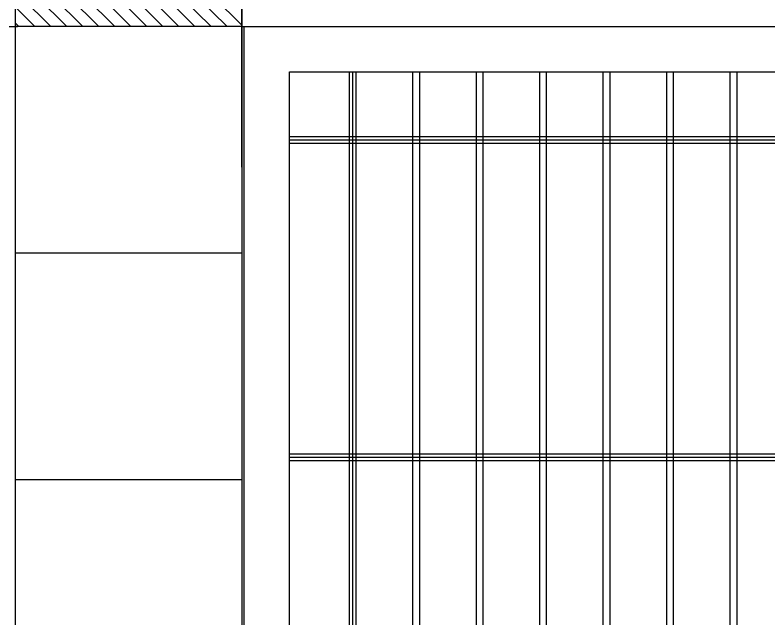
# Model space of a CAD drawing. Extents: x -24232 to 27340, y -23039 to 23489.
# Drawn here: x -13637 to -11975, y -20496 to -19164 of the extents above; entities that cross this region are included whole.
import ezdxf

# ---------------------------------------------------------------- set-up
doc = ezdxf.new("R2010")
doc.units = 0
doc.header["$LTSCALE"] = 10
for name, color, linetype in [('0-HATCH', 8, 'CONTINUOUS'), ('1', 1, 'CONTINUOUS'), ('11', 11, 'CONTINUOUS'), ('3', 3, 'CONTINUOUS')]:
    doc.layers.add(name, color=color, linetype=linetype)

msp = doc.modelspace()

# ---------------------------------------------------------------- hatches: boundary and pattern name
at = {"layer": '0-HATCH'}
h = msp.add_hatch(dxfattribs=at)
h.set_pattern_fill('ANSI31', color=11, scale=200, style=0)
h.set_pattern_definition([(135, (-13605.299, -1359.333), (17.67767, 17.67767), [])])
h.paths.add_polyline_path([(-13137.4, -19189.6), (-13637.4, -19189.6), (-13637.4, -18689.6), (-13137.4, -18689.6)])
h.paths.add_polyline_path([(-14637.4, -19189.6), (-14637.4, -18689.6), (-14137.4, -18689.6), (-14137.4, -19189.6)])
h.paths.add_polyline_path([(-13137.4, -22189.6), (-13637.4, -22189.6), (-13637.4, -21189.6), (-13137.4, -21189.6)])
h.paths.add_polyline_path([(-14137.4, -22189.6), (-14637.4, -22189.6), (-14637.4, -21189.6), (-14137.4, -21189.6)])
h.paths.add_polyline_path([(-16137.4, -22189.6), (-16637.4, -22189.6), (-16637.4, -21189.6), (-16137.4, -21189.6)])

# ---------------------------------------------------------------- linework, layer by layer
at = {"layer": '1'}
for p, q in [((-13137.4, -19189.6), (-13637.4, -19189.6)), ((-12892.4, -22139.6), (-12892.4, -19289.6)), ((-13032.4, -19439.6), (-11512.4, -19439.6)), ((-13137.4, -19689.6), (-13637.4, -19689.6)), ((-13032.4, -20139.6), (-11512.4, -20139.6)), ((-13137.4, -20189.6), (-13637.4, -20189.6))]:
    msp.add_line(p, q, dxfattribs=at)
at = {"layer": '11'}
for p, q in [((-12899.9, -22139.6), (-12899.9, -19289.6)), ((-12884.9, -22139.6), (-12884.9, -19289.6)), ((-12759.9, -22139.6), (-12759.9, -19289.6)), ((-12744.9, -22139.6), (-12744.9, -19289.6)), ((-12619.9, -22139.6), (-12619.9, -19289.6)), ((-12604.9, -22139.6), (-12604.9, -19289.6)), ((-12479.9, -22139.6), (-12479.9, -19289.6)), ((-12464.9, -22139.6), (-12464.9, -19289.6)), ((-12339.9, -22139.6), (-12339.9, -19289.6)), ((-12324.9, -22139.6), (-12324.9, -19289.6)), ((-12199.9, -22139.6), (-12199.9, -19289.6)), ((-12184.9, -22139.6), (-12184.9, -19289.6)), ((-12059.9, -22139.6), (-12059.9, -19289.6)), ((-12044.9, -22139.6), (-12044.9, -19289.6)), ((-13032.4, -19432.1), (-11512.4, -19432.1)), ((-13032.4, -19447.1), (-11512.4, -19447.1)), ((-13032.4, -20132.1), (-11512.4, -20132.1)), ((-13032.4, -20147.1), (-11512.4, -20147.1))]:
    msp.add_line(p, q, dxfattribs=at)
at = {"layer": '3', "color": 5}
for p, q in [((-13637.4, -18689.6), (-13637.4, -22239.6)), ((-13137.4, -19499.7), (-13137.4, -18689.6)), ((-13137.4, -18689.6), (-13137.4, -22389.6))]:
    msp.add_line(p, q, dxfattribs=at)
at = {"layer": '3'}
for p, q in [((-14137.4, -19189.6), (-13632.4, -19189.6)), ((-13137.4, -19189.6), (-9887.4, -19189.6)), ((-13132.4, -22239.6), (-13132.4, -19189.6)), ((-13032.4, -22139.6), (-13032.4, -19289.6)), ((-13032.4, -19289.6), (-11163.7, -19289.6))]:
    msp.add_line(p, q, dxfattribs=at)

doc.saveas('drawing.dxf')
